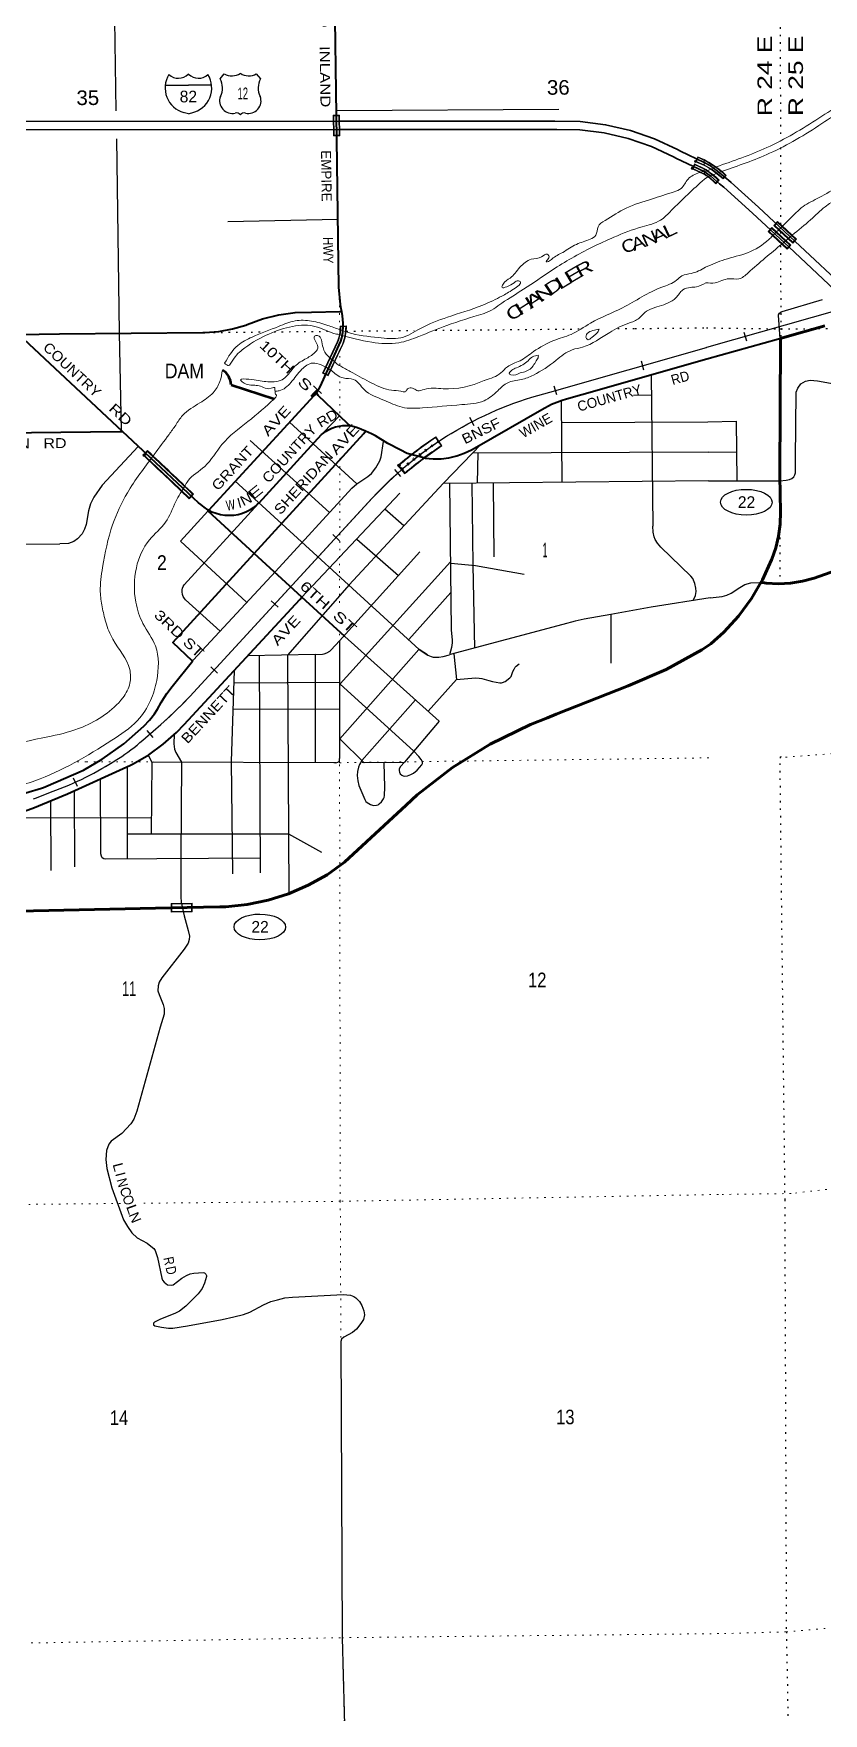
# Model space of a CAD drawing. Header units: feet. Extents: x 245918 to 509309, y -547785 to -360805.
# Drawn here: x 309184 to 318658, y -485212 to -465061 of the extents above; entities that cross this region are included whole.
import ezdxf
from ezdxf.enums import TextEntityAlignment as Align

# ---------------------------------------------------------------- set-up
doc = ezdxf.new("R2010")
doc.units = ezdxf.units.FT
doc.header["$LTSCALE"] = 60
doc.header["$PDMODE"] = 32
doc.header["$PDSIZE"] = 30
doc.linetypes.add('DOTTED', pattern=[1.5, 0.3, -1.2])
for name, color, linetype, lineweight in [('15', 7, 'Continuous', 25), ('16', 7, 'Continuous', 25), ('17', 7, 'Continuous', 25), ('18', 7, 'Continuous', 35), ('23', 7, 'Continuous', 70), ('26', 7, 'Continuous', 40), ('27', 7, 'Continuous', 13), ('29', 7, 'Continuous', 25), ('34', 7, 'Continuous', 25), ('39', 7, 'Continuous', 13), ('42', 7, 'Continuous', 53), ('55', 7, 'Continuous', 13), ('59', 7, 'Continuous', 13), ('6', 7, 'DOTTED', 25), ('61', 7, 'Continuous', 13), ('7', 7, 'DOTTED', 13)]:
    doc.layers.add(name, color=color, linetype=linetype, lineweight=lineweight)
doc.layers.add('30', color=7, linetype='Continuous')
doc.layers.add('41', color=7, linetype='Continuous')

msp = doc.modelspace()

# ---------------------------------------------------------------- linework, layer by layer
at = {"layer": '15'}
for p, q in [((310764.97, -465677.9), (311041.38, -465677.9)), ((311037.68, -465546.43), (311040.58, -465543.52)), ((311043.75, -465545.9), (311040.32, -465543.52)), ((311041.38, -466023.48), (310977.49, -466005.52)), ((311040.85, -466023.74), (311104.48, -466005))]:
    msp.add_line(p, q, dxfattribs=at)
msp.add_lwpolyline([(311316.74, -465677.9), (311040.85, -465677.9), (311041.38, -465677.9)], dxfattribs=at)
for centre, radius, start, end in [((311067.6, -465713), 306.13, 148.44436, 254.43377), ((310919, -465430.4), 165.66, 227.34269, 315.81165), ((311162.69, -465430.4), 165.66, 224.18855, 312.69399), ((311014.09, -465713), 306.13, 283.08086, 31.62486)]:
    msp.add_arc(centre, radius, start, end, dxfattribs=at)
at = {"layer": '16'}
for p, q in [((311420.53, -465602.1), (311471.84, -465543.34)), ((311663.6, -465537.37), (311663.32, -465537.57)), ((311855.69, -465543.25), (311907.08, -465602.1))]:
    msp.add_line(p, q, dxfattribs=at)
for centre, radius, start, end in [((311227.55, -465712.73), 222.05, 332.97043, 29.75871), ((311562.92, -465385.68), 182.07, 239.97227, 303.45418), ((311764.7, -465386.18), 181.52, 236.33975, 300.08743), ((311764.69, -465385.68), 182.07, 236.54582, 236.59441), ((312100.05, -465712.73), 222.05, 150.24129, 207.02957), ((311566.74, -465867.63), 151.42, 159.09177, 283.81923), ((311760.86, -465867.63), 151.42, 256.18077, 20.90823)]:
    msp.add_arc(centre, radius, start, end, dxfattribs=at)
for centre, major_axis, start_param, end_param in [((311622.08, -466066.45), (-19.56, 51.67), 4.95877769, 6.28318531), ((311705.53, -466066.45), (19.56, 51.67), 0, 1.32637542)]:
    msp.add_ellipse(centre, major_axis=major_axis, ratio=0.929097, start_param=start_param, end_param=end_param, dxfattribs=at)
at = {"layer": '17'}
for centre in [(317733.07, -470682.94), (311897.77, -475778.09)]:
    msp.add_ellipse(centre, major_axis=(-309.24, 1), ratio=0.500121, dxfattribs=at)
at = {"layer": '18'}
for points in [[(317227.6, -466608.32), (316943.92, -466471.27), (316908.93, -466452.29), (316632.06, -466322.68), (316343.16, -466222.72), (316045.39, -466153.5), (315742.02, -466115.79), (315436.37, -466110), (312854.89, -466112.82), (309029.07, -466117.01), (308845.73, -466118.95), (308375.27, -466090.9)], [(317228.16, -466713.65), (316895.64, -466558.84), (316861.85, -466540.51), (316594.46, -466415.34), (316315.45, -466318.8), (316027.88, -466251.95), (315734.9, -466215.54), (315461.48, -466210.35), (315442.51, -466209.99), (315411.48, -466210.03), (314162.44, -466211.39), (314112.44, -466211.45), (312855.61, -466212.82), (309054.18, -466216.98), (309026.46, -466217.01), (309004.18, -466217.19), (308815.94, -466218.66), (308688.84, -466210.38)], [(318983.11, -468176.69), (318314.16, -467550.98), (317879.59, -467144.5), (317549.84, -466848.89), (317517.93, -466820.28), (317499.84, -466804.31), (317498.71, -466803.31), (317366.35, -466693.36), (317302.3, -466647.31), (317227.6, -466608.32)], [(318854.43, -468193.26), (318246.36, -467624.46), (317809.36, -467215.69), (317461.72, -466904.05), (317413.54, -466861.81), (317309.42, -466771.65), (317228.87, -466713.93)]]:
    msp.add_lwpolyline(points, dxfattribs=at)
at = {"layer": '23'}
for points in [[(317909.1, -471644.19), (317927.69, -471612.56), (318036.14, -471374.04), (318038.85, -471367.52), (318087.14, -471230.48), (318120.85, -471089.15), (318139.6, -470945.06), (318143.19, -470799.81), (318134.62, -470367.01), (318142.83, -468741.98), (318138.51, -468718.09)], [(318138.51, -468718.09), (318167.96, -468709.85), (318674.15, -468568.25)], [(322806.88, -470611.56), (322711.35, -470633.54), (322680.52, -470642.93), (322174.35, -470769.39), (321786.41, -470841.9), (320450.95, -470985.97), (320397.92, -470993.74), (320368.71, -470997.21), (320160.84, -471034.58), (319958.01, -471093.48), (318547.54, -471592.63), (318406.91, -471630.14), (318263.13, -471652.75), (318117.77, -471660.2), (317972.43, -471652.42), (317932.51, -471647.23), (317909.1, -471644.19)], [(317307.36, -472382.74), (317462.39, -472242.54), (317639.24, -472049.2), (317794.91, -471838.44), (317909.1, -471644.19)], [(309000.26, -475588.05), (310831.41, -475549.41), (311416.34, -475537.07), (311488.97, -475534.91), (311745.36, -475510), (311997.74, -475458.43), (312243.35, -475380.76), (312479.5, -475277.84), (312703.59, -475150.8), (312913.18, -475001.04), (313651.33, -474318.22), (313786.5, -474194.76), (314208.44, -473866.19), (314662.42, -473583.53), (315143.46, -473349.87), (315347.02, -473268.95), (315453.62, -473224.85), (316317.53, -472883.54), (316770.17, -472691.08), (317200.22, -472452.36), (317307.36, -472382.74)]]:
    msp.add_lwpolyline(points, dxfattribs=at)
at = {"layer": '26'}
for p, q in [((312817.8, -466037.17), (312781.68, -463625.67)), ((311275.05, -470788.87), (311285.57, -470777.42))]:
    msp.add_line(p, q, dxfattribs=at)
for points in [[(312880.98, -468395.29), (312874.87, -468361.02), (312866.61, -468310.94), (312846.06, -468102.82), (312817.8, -466037.17)], [(309005.3, -468669.51), (309494.92, -468664.52), (311213.5, -468647), (311239.78, -468646.6), (311405.8, -468634), (311569.58, -468604.12), (311729.35, -468557.28), (311743.94, -468551.04), (311930.87, -468483.29), (312123.86, -468435.46), (312320.79, -468408.07), (312519.51, -468401.41), (312857.56, -468395.68), (312880.98, -468395.29)], [(312895.41, -468568.93), (312896.28, -468543.93), (312896.29, -468532.78), (312890.08, -468446.34), (312880.98, -468395.29)], [(310521.42, -470090.39), (310496.42, -470066.96), (310249.71, -469835.75), (309005.3, -468669.51)], [(312578.28, -469370.33), (312587.91, -469353.67), (312620.15, -469297.9), (312870.06, -468751.42), (312882.1, -468710.4), (312893.69, -468647.95), (312895.41, -468568.93)], [(317259.93, -468963.85), (318117.96, -468723.84), (318138.51, -468718.09)], [(313881.87, -470153.98), (313976.81, -470162.1), (314072.09, -470160.24), (314166.64, -470148.44), (314259.45, -470126.81), (314349.49, -470095.6), (314435.77, -470055.16), (314500.53, -470017.04), (315279.9, -469569.24), (315398.35, -469507.58), (315522.59, -469458.64), (315577.17, -469441.73), (315761.89, -469389.44), (317259.93, -468963.85)], [(311285.57, -470777.42), (312547.65, -469403.67), (312578.28, -469370.33)], [(312980.7, -469767.42), (312950.48, -469738.64), (312597.53, -469402.48), (312578.28, -469370.33)], [(307744.03, -469861.78), (310219.73, -469836.06), (310249.71, -469835.75)], [(311285.57, -470777.42), (311323.56, -470796.57), (311373.39, -470815.45), (311424.92, -470829.02), (311477.6, -470837.13), (311530.83, -470839.69), (311584.03, -470836.67), (311636.63, -470828.11), (311688.05, -470814.1), (311737.72, -470794.78), (311785.09, -470770.39), (311829.66, -470741.17), (311870.93, -470707.45), (311888.39, -470690.83), (312637.89, -469870.59), (312647.89, -469862.02), (312683.9, -469835.21), (312722.51, -469812.3), (312763.3, -469793.55), (312805.82, -469779.17), (312849.62, -469769.31), (312894.21, -469764.09), (312939.1, -469763.55), (312980.7, -469767.42)], [(311829.68, -471296.67), (313143.38, -469856.64), (313166.64, -469831.15)], [(313166.64, -469831.15), (313070.68, -469789.89), (313027.82, -469776.52), (312983.8, -469767.71), (312980.7, -469767.42)], [(313881.87, -470153.98), (313665.82, -470096.35), (313579.45, -470056.09), (313433.73, -469977.09), (313284.83, -469885.98), (313236.69, -469861.27), (313166.64, -469831.15)], [(311285.57, -470777.42), (311275.97, -470772.58), (311231.15, -470743.75), (311189.59, -470710.39), (311162.26, -470690.97), (311100.51, -470633.1), (310521.42, -470090.39)], [(312916.82, -472291.73), (312403.26, -471821.67), (311829.68, -471296.67), (311277.06, -470790.87)], [(308902.78, -474226.3), (309279.37, -474112.81), (309304.44, -474105.26), (309329.37, -474094.36), (309781.92, -473896.47), (310004.56, -473765.82), (310005.06, -473765.5), (310265.63, -473581.25), (310505.5, -473370.77), (310573.33, -473298.9), (310633.27, -473220.34), (310668.4, -473164.88), (310714.46, -473084.46), (310724.97, -473064.91), (310780.44, -472975.78), (310844.93, -472892.95), (311091.35, -472588.26), (310855.63, -472364.39), (311829.68, -471296.67)], [(302493.12, -476709.59), (302518.29, -476697.57), (302578.82, -476668.66), (302691.42, -476627.33), (309173.91, -474354.03), (309591.09, -474182.3), (310346.43, -473835.11), (310377.53, -473819.72), (310564.27, -473712.73), (310738.8, -473586.8), (310899.22, -473443.32), (310989.93, -473347.47), (312375.98, -471851.12), (312403.26, -471821.67)]]:
    msp.add_lwpolyline(points, dxfattribs=at)
at = {"layer": '29'}
for p, q in [((310132.43, -463365.31), (310171.44, -465987.92)), ((312816.54, -465982.23), (315486.16, -465968.42)), ((311512.94, -467314.29), (312831.9, -467286.95)), ((316591.35, -469154.55), (316612.32, -470969.35)), ((318587.82, -469227.87), (320189.62, -469517.88)), ((315512.45, -469461.61), (315520.35, -470435.8)), ((316592.48, -469399.73), (316378.18, -469402.11)), ((312255.06, -469724.17), (313059.9, -470461.08)), ((312662.18, -469847.89), (312852.13, -469644.39)), ((315521.62, -469725.19), (317270.22, -469718.13)), ((317270.22, -469718.13), (317612.84, -469710.28)), ((317612.84, -469710.28), (317619.12, -470424.53)), ((311780.07, -469940.86), (312734.92, -470804.62)), ((317275.59, -470083.56), (314448.06, -470092.64)), ((314509.39, -470453.76), (314516.26, -470091.72)), ((317275.59, -470083.56), (317615.9, -470077.9)), ((313808.08, -472449.13), (311597.24, -470427.37)), ((312969.3, -471672.48), (314096.58, -470457.44)), ((313002.93, -470514.59), (313059.9, -470461.08)), ((317280.29, -470424.75), (314096.58, -470457.44)), ((314174.86, -470457.19), (314194.14, -472212.48)), ((314440.45, -470453.76), (314453.51, -471438.49)), ((314695.3, -470456.01), (314703.01, -471337.08)), ((317280.29, -470424.75), (318135.8, -470426.41)), ((311883.49, -470697.8), (310991.32, -471675.46)), ((312399.14, -471826.12), (313575.41, -470574.04)), ((313396.29, -470763.73), (313624.94, -470963.6)), ((313063.11, -471124.2), (313559.15, -471563.73)), ((313817.05, -471279.66), (312854.46, -472345.44)), ((314184.25, -471398.07), (312860.47, -472861.73)), ((314453.51, -471438.49), (314474.37, -472432.37)), ((312969.3, -471672.48), (312228.48, -472516.85)), ((311007.08, -471854.96), (311421.5, -472228.67)), ((314188.46, -471765.37), (313683.84, -472331.33)), ((316106.74, -472030.31), (316108.98, -472611.43)), ((312854.46, -472345.44), (312854.32, -473756.56)), ((314047.94, -473309.29), (312916.82, -472291.73)), ((315530.87, -472150.99), (314182.84, -472510.45)), ((312561.01, -472510.23), (311754.8, -472523.58)), ((311888.41, -472520.78), (311900.49, -475127.39)), ((312229.74, -472513.75), (312244.71, -475379.8)), ((312561.01, -472510.23), (312562.76, -473807.62)), ((313804.33, -472448.12), (312858.45, -473520.42)), ((313907.79, -472513.81), (313808.08, -472449.13)), ((311584.51, -472848.29), (312856.43, -472839.74)), ((313766.43, -473052.76), (313122.27, -473780.16)), ((311573.54, -473163.51), (312855.02, -473160.11)), ((314047.94, -473309.29), (313632.03, -473799.2)), ((312858.77, -473521.89), (313150.81, -473808.14)), ((310307.15, -473855.29), (310307.77, -474964.34)), ((310957.46, -473802.54), (310948.36, -474959.89)), ((313150.04, -473806.62), (313632.03, -473799.2)), ((309672.14, -474144.87), (309675.67, -475055.98)), ((309992.29, -474900.49), (309988.01, -474005.04)), ((309385.53, -474272.1), (309388.74, -475102.34)), ((309061.8, -474468.24), (310593.76, -474466.2)), ((311899.14, -474953.29), (310047.53, -474966.15)), ((312869.75, -480751.29), (312885.23, -484304.17)), ((312885.23, -484304.17), (313024.72, -489721.59))]:
    msp.add_line(p, q, dxfattribs=at)
for points in [[(310176.43, -466323.04), (310211.08, -468652.38), (310233.69, -469826.59)], [(318138.51, -468718.09), (318117.49, -468443.07), (318119.57, -468432.73), (318131.98, -468413.07), (318149.55, -468399.62), (318162.98, -468393.41), (318646.87, -468252.73)], [(318135.8, -470426.41), (318212.62, -470419.88), (318249.84, -470409.53), (318278.8, -470399.19), (318301.55, -470376.44), (318316.02, -470355.75), (318324.29, -470330.92), (318324.29, -470165.41), (318332.56, -469362.68), (318351.18, -469313.03), (318386.33, -469263.38), (318442.17, -469232.34), (318497.99, -469217.86), (318587.82, -469227.87)], [(310439.19, -470014.62), (310004.72, -470476.78), (309907.03, -470623.38), (309868.37, -470702.77), (309841.91, -470786.26), (309813.42, -470949.14), (309793.06, -471006.16), (309764.57, -471063.16), (309711.65, -471120.19), (309666.88, -471154.79), (309601.76, -471177.2), (309497.05, -471182.34)], [(313059.9, -470461.08), (313193.82, -470374.97), (313236.56, -470338.32), (313289.47, -470271.13), (313336.28, -470187.65), (313354.6, -470136.75), (313383.09, -469953.5)], [(314544.91, -469994.33), (314448.06, -470092.64), (314096.58, -470457.44)], [(311091.35, -472588.26), (311101.59, -472573.21), (312085.3, -471515.42), (313002.93, -470514.59)], [(311275.05, -470788.87), (310946.33, -471151.49), (311738.73, -471883.25)], [(317094.57, -471861.32), (317123.35, -471802.23), (317131.49, -471753.36), (317129.45, -471714.67), (317115.21, -471657.66), (317090.78, -471596.58), (317066.36, -471568.07), (316708.16, -471221.93), (316669.49, -471175.1), (316641, -471130.3), (316628.79, -471097.72), (316616.58, -471040.71), (316612.32, -470969.35)], [(302224.36, -471214.83), (302356.75, -471213), (307644.97, -471185.87), (309497.05, -471182.34)], [(314187.35, -471414.25), (314486.6, -471441.16), (315069.25, -471547.23)], [(311007.08, -471854.96), (310993.28, -471836.84), (310978.02, -471812.4), (310968.86, -471788.99), (310965.81, -471756.41), (310966.82, -471734.01), (310971.91, -471713.65), (310979.03, -471692.27), (310991.32, -471675.46)], [(317299.71, -471828.35), (317443.37, -471812.24), (317499.2, -471797.76), (317550.9, -471772.93), (317654.3, -471706.73), (317716.33, -471671.56), (317786.64, -471650.87), (317909.1, -471644.19)], [(317299.71, -471828.35), (316590.26, -471943.07), (316106.74, -472030.31)], [(316106.74, -472031.31), (315789.27, -472087.29), (315679.37, -472109.68), (315530.87, -472150.99)], [(312561.01, -472510.23), (312648.41, -472505.71), (312670.8, -472500.62), (312702.34, -472489.42), (312735.92, -472471.1), (312755.26, -472453.79), (312854.46, -472345.84)], [(314194.14, -472212.48), (314206.38, -472335.69), (314205.87, -472370.3), (314196.2, -472425.28), (314173.14, -472511.73)], [(313808.08, -472449.13), (313914.83, -472516.91), (313953.5, -472533.19), (313975.89, -472541.34), (314008.45, -472543.38), (314045.09, -472541.34), (314095.97, -472533.19), (314173.14, -472511.73)], [(314224.07, -472499.97), (314256.63, -472809.52), (313916.79, -473190.27)], [(311589.96, -472701.73), (311554.02, -473791.87), (311571.28, -475140.75)], [(314256.63, -472809.52), (314483.68, -472790.76), (314528.96, -472792.8), (314561.02, -472797.89), (314644.97, -472821.31), (314688.22, -472832.5), (314775.22, -472849.81), (314796.08, -472850.83), (314810.33, -472846.76), (314842.38, -472831.49), (314895.3, -472790.77), (314912.09, -472772.44), (314933.97, -472713.39), (314947.71, -472684.88), (314961.95, -472662.49), (314972.64, -472650.27), (315009.27, -472621.77)], [(313632.03, -473799.2), (313586.15, -473854.64), (313570.88, -473881.11), (313567.83, -473899.44), (313572.92, -473922.85), (313583.09, -473940.16), (313599.38, -473956.45), (313618.71, -473966.63), (313637.03, -473969.68), (313669.59, -473965.61), (313709.28, -473950.34), (313740.82, -473932.02), (313783.56, -473895.37), (313841.57, -473834.28), (313849.71, -473819.01), (313848.69, -473797.63), (313834.44, -473768.11), (313806.97, -473734.51), (313743.73, -473667.62), (312859.37, -472860.8)], [(310871.21, -473466.8), (310867.1, -473580.78), (310875.24, -473645.94), (310891.52, -473686.66), (310957.46, -473802.54)], [(310560.01, -473717.82), (310601.74, -473801.29), (310593.8, -474663.59)], [(312808.56, -473808.14), (312832.07, -473801.7), (312848.36, -473793.56), (312851.41, -473782.36), (312854.32, -473756.56)], [(312808.56, -473808.14), (312797.42, -473808.38), (310601.74, -473801.29)], [(313122.27, -473780.16), (313095.15, -473827.15), (313080.4, -473861.77), (313068.7, -473913.69), (313066.15, -473959.5), (313071.75, -474023.64), (313084.47, -474081.67), (313155.7, -474248.63), (313170.46, -474272.05), (313184.7, -474286.3), (313224.9, -474309.72), (313247.8, -474317.86), (313266.11, -474319.9), (313298.16, -474317.86), (313315.97, -474312.77), (313329.2, -474302.59), (313357.18, -474275.1), (313383.14, -474239.47), (313389.24, -474226.24), (313393.82, -474201.8), (313395.85, -474099.99), (313389.75, -473808.83)], [(310304.57, -474662.03), (312240.01, -474662.34), (312636.37, -474879.56)], [(310047.53, -474966.15), (310025.03, -474960.26), (310007.73, -474948.04), (309997.56, -474927.68), (309992.29, -474900.49)], [(310948.36, -474959.89), (310949.02, -475415.34), (310954.11, -475480.5), (310989.73, -475643.39), (311038.57, -475818.5), (311053.08, -475889.62), (311050.79, -475928.45), (311038.83, -475971.06), (310989.73, -476042.47), (310721.08, -476388.62), (310690.81, -476439.39), (310676.31, -476482.28), (310674.53, -476543.23), (310688.52, -476588.16), (310737.36, -476706.26), (310749.83, -476754.99), (310749.57, -476824.35), (310700.73, -476979.1)], [(310700.73, -476979.1), (310424.19, -477986.89), (310387.56, -478082.58), (310350.92, -478141.64), (310241.02, -478255.66), (310114.83, -478349.33), (310086.34, -478383.94), (310057.85, -478459.28), (310049.7, -478567.2), (310061.92, -478675.12), (310122.97, -478907.24), (310263.4, -479292.07), (310310.22, -479371.49), (310364.14, -479446.83), (310428.26, -479505.87)], [(310428.26, -479505.87), (310546.3, -479573.06), (310611.43, -479621.93), (310624.65, -479636.19), (310640.94, -479658.59), (310668.42, -479744.1), (310721.33, -479992.52), (310730.49, -480016.96), (310748.8, -480039.36), (310790.53, -480069.89), (310834.29, -480076.01), (310859.73, -480069.89), (310961.49, -479992.52), (311017.46, -479957.91), (311062.23, -479939.58), (311108.03, -479931.43), (311217.93, -479923.29), (311232.17, -479927.37), (311251.51, -479941.62), (311258.63, -479957.91), (311258.64, -479972.15), (311234.21, -480049.53), (311207.75, -480116.74), (311156.87, -480179.85), (311010.34, -480326.45), (310935.03, -480385.51), (310884.15, -480411.97), (310696.91, -480485.27), (310635.85, -480517.85), (310623.63, -480532.12), (310623.64, -480550.43), (310637.88, -480562.66), (310717.26, -480578.94), (310800.7, -480591.17), (310855.66, -480591.15), (311030.69, -480562.65), (311445.88, -480485.27), (311584.27, -480456.78), (311702.31, -480426.24), (311779.66, -480399.75), (311942.48, -480310.16), (312029.99, -480271.49), (312109.37, -480249.08), (312196.88, -480228.73), (312288.47, -480220.57), (312899.05, -480187.99), (312983.51, -480196.14), (313025.23, -480212.44), (313049.66, -480228.71), (313094.43, -480271.49), (313122.92, -480318.31), (313145.31, -480381.44), (313151.42, -480432.33), (313141.24, -480485.28), (313110.71, -480534.14), (313057.79, -480603.38), (313008.95, -480644.09), (312907.19, -480697.04), (312878.69, -480721.48), (312869.75, -480751.29)]]:
    msp.add_lwpolyline(points, dxfattribs=at)
at = {"layer": '34', "lineweight": 13}
for p, q in [((317248.67, -468826.19), (322352.33, -467377.22)), ((315377.32, -469363.27), (317241.08, -468829.36)), ((314006.83, -469908.23), (314071.38, -470003.13)), ((314082.39, -470005.09), (314008.98, -469897.16)), ((313639.01, -470340.39), (313555.01, -470240.48)), ((313640.07, -470329.22), (313566.15, -470241.3)), ((311057.53, -473014.07), (313249.04, -470631.51))]:
    msp.add_line(p, q, dxfattribs=at)
at = {"layer": '34'}
for p, q in [((317704.64, -468641.12), (317734.85, -468747.53)), ((316505.27, -469098.51), (316474.81, -468992.18)), ((315460.75, -469395.02), (315430.29, -469288.69)), ((314467.23, -469764.61), (314415.61, -469666.78)), ((313589.11, -470374.02), (313515.85, -470291.15)), ((312852.87, -471145.1), (312771.46, -471070.22)), ((312115.89, -471942.47), (312034.48, -471867.59)), ((311391.94, -472733.39), (311310.53, -472658.51)), ((310618.52, -473503.44), (310546.61, -473419.4)), ((309709.59, -474093.12), (309664.2, -473992.26))]:
    msp.add_line(p, q, dxfattribs=at)
for points in [[(322352.63, -467378.28), (317257.58, -468824.81)], [(315158.74, -469423.63), (315231.01, -469401.79), (315303.61, -469381.21), (315377.03, -469362.21), (317253.96, -468826.42)], [(313596.88, -470292.02), (313642.11, -470253.05), (313700.54, -470204.76), (313759.62, -470157.2), (313819.52, -470111.21), (313880.07, -470065.96), (313941.36, -470021.86), (314003.8, -469978.8), (314066.56, -469937.01), (314130.38, -469895.85), (314194.62, -469856.37), (314259.91, -469817.51), (314325.63, -469780.34), (314391.98, -469743.91), (314458.65, -469708.73), (314526.48, -469674.6), (314594.74, -469642.15), (314663.2, -469610.54), (314732.82, -469579.98), (314802.35, -469550.8), (314872.61, -469522.76), (314943.72, -469496.29), (315014.61, -469470.78), (315086.25, -469446.42), (315158.74, -469423.63)], [(313241.82, -470637.7), (313441.73, -470437.15), (313597.51, -470292.46)], [(309183.6, -474239.16), (309206.67, -474231.07), (309277.65, -474205.17), (309348.4, -474177.71), (309418.29, -474149.29), (309450.89, -474135.59), (309503.35, -474116.55), (309555.04, -474096.42), (309606.42, -474075.4), (309657.88, -474053.66), (309708.6, -474030.84), (309758.72, -474007.21), (309808.91, -473982.88), (309858.38, -473957.46), (309907.23, -473931.25), (309956.05, -473904.03), (310003.96, -473876.12), (310018.82, -473867.37), (310045.27, -473853.02), (310085.13, -473830.32), (310124.46, -473806.98), (310163.73, -473782.82), (310202.23, -473758.12), (310240.51, -473732.94), (310278.4, -473706.79), (310315.52, -473680.1), (310352.33, -473652.67), (310388.71, -473624.86), (310424.69, -473596.07), (310459.98, -473567), (310493.1, -473538.53), (310528.13, -473508.94), (310619.58, -473430.67), (310710.02, -473350.47), (310798.93, -473267.84), (310886.37, -473184.76), (310972.31, -473100.25), (311056.73, -473013.32), (313241.33, -470638.27)]]:
    msp.add_lwpolyline(points, dxfattribs=at)
at = {"layer": '34', "lineweight": 13}
for centre, radius, start, end in [((316438.98, -473564.77), 4333.56, 104.18099, 137.40036), ((316757.3, -474005.33), 4942.7, 123.78434, 130.38344), ((316757.3, -474005.33), 4934.7, 123.87424, 130.29133), ((316758.42, -474005.51), 4820.7, 123.87582, 130.30571), ((316758.42, -474005.51), 4812.7, 123.78434, 130.38344), ((306061.58, -468217.85), 6925.55, 309.7906, 316.16849), ((308767.24, -471555.75), 2629.78, 298.43329, 311.03722), ((308380.54, -471133.85), 3187.96, 289.62589, 300.93528), ((307751.09, -470145.24), 4338.4, 289.2857, 293.07262)]:
    msp.add_arc(centre, radius, start, end, dxfattribs=at)
at = {"layer": '34', "linetype": 'DOTTED', "lineweight": 100}
msp.add_arc((316758.61, -474007.2), 4879.93, 123.78434, 130.38344, dxfattribs=at)
at = {"layer": '34'}
msp.add_point((313566.15, -470241.3), dxfattribs=at)
at = {"layer": '39'}
for p, q in [((317234.37, -466720.58), (317371.82, -466659.29)), ((317230.54, -466806.62), (317269.99, -466779.55)), ((317269.99, -466779.55), (317446.66, -466712.18)), ((318048.91, -467486.1), (318169.09, -467369.08)), ((318285.23, -467479.61), (318157.45, -467588.34))]:
    msp.add_line(p, q, dxfattribs=at)
for points in [[(318169.09, -467369.08), (318253.25, -467287.13), (318413.4, -467136.35), (318608.23, -467027.21), (319089.24, -466751.44), (319226.16, -466657.17), (319288.68, -466545.91), (319444.3, -466497.53), (319519.92, -466460.33), (319641.85, -466438.52), (319775.08, -466366.38), (320001.39, -466216.66), (320254.84, -466142.8), (320346.46, -466103.36), (320439.56, -466027.78), (320492.99, -465980.86), (320498.19, -465924.6), (320623.58, -465864.62), (320884.79, -465772.59), (320991.74, -465684.77), (321040.53, -465593.77), (321191.83, -465523.38), (321347.91, -465507.1), (321470.98, -465425.07), (321692.43, -465355.69), (322119.73, -465247.23), (322241.2, -465193.32), (322288.71, -465152.51), (322323.65, -465073.75), (322460.77, -464993.53), (322813.74, -464872.09), (323146, -464843.25), (323346.92, -464878.5), (323464.96, -464864.77), (323608.93, -464842.64), (323777.99, -464892.4), (323874.34, -464903.06), (324042.88, -464916.7), (324480.4, -464960.6), (324671.73, -465026.08), (324774.15, -465040.67), (324968.33, -465025.85), (325176.39, -465000.8), (325536.99, -464991.62), (325864.4, -464904.66), (326087.88, -464837.25), (326331.72, -464791.62), (326563.59, -464888.63), (326739.64, -465006.51), (326885.18, -465092.72), (327136.52, -465289.78), (327307.79, -465353.54), (327524.04, -465340.42), (328286.34, -465114.79), (328680.57, -464936.58), (329013.73, -464831.48), (329897.84, -464714.48), (330673.2, -464699.36), (331404.45, -464682.87), (331890.99, -464651.83), (332306.73, -464575.64), (332506.63, -464540.67), (332524.78, -464548.44), (332513.72, -464614.82), (332567.14, -464706.36), (332649.99, -464753.33), (332762.25, -464755.74), (332869.23, -464669.93), (333109.68, -464528.03), (334117.85, -464120.3), (334442.36, -463971.17), (334655.16, -463857.76), (334895.23, -463689.78), (335130.03, -463295.13), (335528, -462264.05), (335606.66, -462299.04), (335710.97, -462305.58), (335777.76, -462212.32), (335863.63, -462052.56), (336021.24, -461863.69), (336145.7, -461739.51), (336284.34, -461625.15), (336407.29, -461535.1), (336549.53, -461392.6), (336640.39, -461301), (336873.66, -461217.4), (337118.66, -461113.56), (337394.8, -460945.06), (338008.86, -460585.11), (338122.49, -460543.35), (338243.07, -460427.25), (338456.14, -460054.98), (338522.11, -459626.63), (338541.81, -459463.81)], [(317371.82, -466659.29), (317980.33, -466428.2), (318604.5, -466074.12), (318896.81, -465915.43), (319028.68, -465887.45), (319382.77, -465844.26), (319568.25, -465781.4), (319789.09, -465669.88), (319975.29, -465518.73), (320530.55, -465249.92), (320866.74, -465076.55), (321217.18, -464919.03), (321440.34, -464829.55), (321684.56, -464810), (322831.09, -464685.23), (322995.04, -464658.8), (323189.16, -464639.97), (323696.35, -464650.76), (324031.97, -464716.19), (324491.79, -464777.83), (324846, -464742.66), (325321.71, -464655.59), (325691.43, -464584.07), (325974.01, -464584.04), (326478.09, -464518.63), (327968.26, -464320.71), (328196.01, -464271.3), (328770.9, -464112.57), (329002.54, -464055.08), (329336.63, -464014.18), (330428.82, -464012.58), (330856.03, -464036.57), (332366, -463960.77), (333168.17, -463858.99), (333369.49, -463783.87), (333400.25, -463693.13), (333405.27, -463279.08)], [(317445.79, -466712.46), (318012.39, -466496.24), (318640.9, -466139.7), (318923.03, -465986.54), (319041.03, -465961.5), (319399.52, -465917.77), (319597.33, -465850.73), (319830.1, -465733.19), (320015.8, -465582.44), (320564.08, -465317.01), (320899.33, -465144.13), (321246.52, -464988.07), (321457.68, -464903.4), (321691.61, -464884.68), (322841.12, -464759.58), (323004.64, -464733.22), (323191.99, -464715.05), (323688.32, -464725.61), (324019.8, -464790.23), (324490.5, -464853.33), (324856.47, -464816.99), (325335.58, -464729.3), (325698.62, -464659.07), (325978.86, -464659.04), (326487.85, -464592.99), (327981.17, -464394.65), (328213.96, -464344.15), (328789.92, -464185.13), (329016.18, -464128.97), (329341.26, -464089.17), (330426.77, -464087.58), (330855.81, -464111.68), (332372.61, -464035.53), (333186.24, -463932.3), (333429.08, -463841.68), (333475.1, -463705.94), (333480.23, -463282.64)], [(323378.74, -465124.75), (323195.64, -465089.36), (323053.76, -465117.47), (322804.78, -465223.38), (322603.48, -465300.5), (322449.61, -465330.8), (322332.92, -465438.82), (322023.25, -465505.46), (321926.12, -465579.09), (321815.88, -465717.12), (321547.33, -465855.4), (320635.03, -466241.7), (320468.15, -466342.41), (320171.77, -466497.15), (319493.86, -466737.62), (319137.37, -466893.22), (318679.98, -467138.55), (318503.85, -467293.58), (318285.23, -467479.61)], [(315530.84, -467687.15), (315694.67, -467589.08), (315861.03, -467526.17), (315927.09, -467479.73), (315954.8, -467379.24), (316038.81, -467302.62), (316293.16, -467155.04), (316597.84, -467045.39), (316866.47, -466957.98), (316952.63, -466917.48), (317034.49, -466806.74), (317170.14, -466728.69), (317227.03, -466709.09)], [(317230.54, -466806.62), (316833.22, -467182.94), (316705.2, -467297.89), (316482.71, -467379.09), (316145.97, -467502.92), (315883.49, -467624.44), (315404.81, -467897.39), (315062.46, -468127.64), (314802.16, -468293.31), (314597.89, -468414.59), (314575.94, -468421.72)], [(317244.9, -467863.41), (317474.65, -467771.84), (317748.02, -467689.67), (318002.26, -467531.52), (318048.91, -467486.1)], [(312859.7, -468613.54), (312956.85, -468648.13), (313320.4, -468706.87), (313589.38, -468709.78), (313823.8, -468598.42), (314148.45, -468462.59), (314571.42, -468318.34), (314799.84, -468211.01), (314942.02, -468126.12), (315019.95, -468035.47), (314999.84, -468025.51), (314947.75, -468049.82), (314859.62, -468098.35), (314803.44, -468106.61), (314815.33, -468066.42), (314899.36, -467993.81), (315017.28, -467864.85), (315153.4, -467767.94), (315277.73, -467737.32), (315345.86, -467706.93), (315366, -467724.92), (315356.12, -467763.1), (315332.17, -467799.33), (315360.26, -467795.2), (315404.29, -467762.9), (315530.84, -467687.15)], [(318157.46, -467588.33), (317755.5, -467930.36), (317642.33, -468004.22), (317524.06, -468001.9), (317360.42, -468050.39), (317247.79, -468049.19)], [(317244.9, -467863.41), (317071.01, -467938.76), (316960.72, -467967.32), (316896.69, -468019.77), (316720.37, -468102.8), (316247.62, -468349.63), (315864.95, -468533.87), (315630.62, -468669.32), (315424.16, -468742.43), (315181.79, -468875.91), (315019.63, -468984.97), (314933.46, -469021.46), (314867.36, -469057.86), (314787.36, -469132.46), (314599.11, -469218.11)], [(312751.55, -469097.75), (312896.74, -469192.38), (313023.27, -469209.93), (313148.19, -469331.87), (313385.54, -469457.37), (313604.66, -469542.79), (313847.58, -469551.84), (314321.14, -469511.76), (314587.92, -469464.5), (314752.06, -469345.39), (314872.12, -469248.55), (315032.55, -469211.76), (315178.88, -469158.97), (315451.17, -468979.2), (315645.39, -468853.94), (315769.71, -468821.32), (316094.21, -468645.35), (316322.6, -468534.01), (316444.83, -468477.3), (316494.81, -468424.9), (316687.14, -468331.77), (316887.48, -468230.59), (316973.42, -468135.89), (317061.62, -468105.42), (317133.86, -468099.1), (317247.79, -468049.19)], [(311474.91, -469015.52), (311632.65, -468802.09), (311806.89, -468701.01), (312123.54, -468573.25), (312320, -468508.21), (312518.73, -468509.4), (312711.62, -468560.81), (312859.7, -468613.54)], [(314575.94, -468421.72), (314140.81, -468563), (313804.1, -468694.85), (313563.52, -468770.11), (313240.33, -468763.4), (312848.98, -468671.57)], [(312848.98, -468671.57), (312786.27, -468656.86), (312543.05, -468569.52), (312252.04, -468580.75), (311973.41, -468680.25), (311687.05, -468854.06), (311559.15, -469001.12), (311523.19, -469043.42), (311474.91, -469015.52)], [(312797.81, -468999.87), (312656.46, -468828.02), (312589.66, -468683.76), (312553.56, -468691.93), (312563.83, -468752.11), (312594.27, -468836.3), (312570.33, -468874.54), (312456.24, -468957.31), (312318.1, -469052.22), (312230.2, -469158.97), (312164.17, -469213.44), (311971.56, -469236.31), (311766.7, -469207.04), (311666.37, -469215.48), (311732.81, -469265.39), (311871.38, -469282.89), (311941.72, -469304.68), (312034.1, -469316.35), (312078.22, -469308.14), (312082.4, -469350.28), (312083.01, -469350.47)], [(315967.6, -468605.72), (315891.39, -468624.09), (315825.28, -468658.49), (315815.48, -468718.75), (315837.62, -468732.71), (315869.66, -468714.52), (315903.68, -468686.27), (315937.69, -468658.03), (315967.6, -468605.72)], [(315238.16, -468917.84), (315169.99, -468938.19), (315115.98, -468984.58), (315051.93, -469033.02), (314975.8, -469069.46), (314919.71, -469099.8), (314891.79, -469146.09), (314909.89, -469156.05), (315022.21, -469131.5), (315094.39, -469111.13), (315176.44, -469046.56), (315214.34, -468986.19), (315238.24, -468937.91), (315238.16, -468917.84)], [(310888.67, -469758.42), (310971.51, -469641.88), (311179.68, -469490.47), (311337.78, -469369.38), (311417.55, -469234.56), (311449.12, -469095.92)], [(312082.4, -469350.28), (312128.55, -469346.08), (312270.68, -469245.13), (312402.55, -469088.01), (312530.72, -469013.21), (312635.18, -469034.87), (312751.55, -469097.75)], [(312893.71, -469064.61), (312799.65, -469002.08), (312797.55, -468999.53)], [(314599.11, -469218.11), (314586.99, -469223.62), (314097.59, -469321.97), (313868.79, -469328.93), (313792.58, -469345.3), (313744.31, -469321.41), (313684.17, -469315.02), (313660.83, -469334.47), (313659.66, -469338.36), (313656.16, -469341.86), (313652.66, -469346.92), (313640.94, -469356.63), (313589.25, -469351.98), (313475.4, -469338.56), (313240.22, -469253.21), (313012.93, -469131.68), (312893.71, -469064.61)], [(310998.79, -470489.21), (311034.78, -470428.52), (311236.84, -470253.05), (311442.57, -469991.25), (311754.63, -469714.96), (312074.73, -469440.64)], [(312082.4, -469350.28), (312082.51, -469378.38), (312098.68, -469406.42), (312087.71, -469421.03), (312074.73, -469440.64)], [(310619.55, -470126.27), (310630.71, -470110.34), (310809.8, -469869.38), (310888.67, -469758.42)], [(286553.34, -474368.25), (286796.94, -474552.42), (287840.16, -475441.45), (288112.06, -475675.2), (288434.03, -475884.67), (288790.08, -476079.94), (289168.07, -476240.99), (290108.86, -476596.47), (290462.66, -476731.53), (290924.8, -476850.09), (291870.78, -476994.77), (292280.44, -477039.26), (292515.4, -477066.41), (292933.29, -477163.06), (293178.23, -477178.12), (293302.66, -477171.59), (293380.94, -477171.27), (293535.59, -477194.73), (293782.67, -477241.89), (294037.61, -477246.88), (294755.88, -477159.63), (294900.26, -477124.91), (295419.23, -476889.93), (295553.53, -476841.21), (295808.19, -476773.92), (296068.74, -476670.48), (296373.33, -476538.75), (296627.99, -476469.46), (296778.25, -476398.59), (297028.82, -476311.25), (297411.88, -476225.37), (297640.45, -476158.19), (297867.1, -476115.11), (298773.34, -475844.42), (299180.39, -475734.36), (299641.52, -475595.97), (300042.62, -475504), (300395.66, -475442.33), (300812.85, -475360.33), (301234.22, -475320.47), (302249.33, -475171.79), (302467.99, -475138.78), (302592.42, -475134.25), (302889.39, -475106.94), (303702.05, -475033.36), (303924.78, -475012.38), (304183.49, -474955.11), (304478.31, -474889.67), (304861.24, -474771.68), (305202.13, -474683.97), (305466.64, -474566.46), (305737.29, -474481.04), (305975.78, -474385.72), (306430.78, -474217.24), (307068.37, -474031.96), (307517.6, -473929.76), (307888.71, -473870.03), (308486.38, -473741.12), (308791.1, -473641.51), (309071.79, -473558.06), (309394.69, -473488.49), (309769.63, -473380.56), (310034.03, -473234.95), (310254.03, -473029.29), (310339.65, -472852.29), (310337.01, -472689.7), (310134.88, -472327.19), (310049.77, -472120.77), (310006.91, -471938.28), (309984.12, -471755.7), (310011.09, -471464.51), (310131.54, -470952.13), (310308.7, -470570), (310619.55, -470126.27)], [(285595.06, -473976.34), (285767.34, -474068.82), (285974.79, -474248.64), (286168.3, -474458.63), (286347.39, -474572.32), (286486.35, -474690.19), (287518.02, -475705.73), (287804.06, -475965.53), (288087.96, -476189.2), (288349.45, -476330.65), (288675.18, -476471.85), (289101.26, -476610.63), (289495.42, -476799.72), (289827.26, -476962.97), (290074.68, -477098.46), (290495.04, -477315.55), (290895.08, -477466.48), (291288.83, -477551.19), (291519.62, -477540.21), (291662.12, -477533.6), (291897.09, -477566.77), (292417.13, -477604.79), (292617.98, -477638.1), (292845, -477689.36), (293031.71, -477696.63), (293372.85, -477671.15), (293878.48, -477620.9), (294267.72, -477577.16), (294965.81, -477463.9), (295294.37, -477362.44), (295490.87, -477258.05), (295731.23, -477113.49), (296035.78, -476969.72), (296416.79, -476875.82), (296785.9, -476816.1), (297523.99, -476666.54), (298091.51, -476525.71), (298466.42, -476411.76), (298706.92, -476314.43), (299015.6, -476202.76), (299360.4, -476086.93), (299707.28, -475989.15), (300224.74, -475882.65), (300736.14, -475766.14), (301147.43, -475712.27), (301582.71, -475636.21), (302048.03, -475541.97), (302511.44, -475471.83), (302914.81, -475448.1), (303421.3, -475434.21), (303793.91, -475426.44), (304148.97, -475376.21), (305082.29, -475075.65), (305935.09, -474761.27), (306334.09, -474647.22), (306649.01, -474589.73), (307475.28, -474401.67), (307837.42, -474334.8), (308623.09, -474176.61), (309200.06, -474023.25), (310120.62, -473538.58), (310429.72, -473301.58), (310587.36, -473062.06), (310660.69, -472820.87), (310645.04, -472407.41), (310495.45, -472137.02), (310410.15, -471882.43), (310416.57, -471468.88), (310573.85, -471135), (310767.73, -470921.43), (310889.21, -470674.02), (311003.01, -470481.66)]]:
    msp.add_spline(points, degree=3, dxfattribs=at)
at = {"layer": '42'}
msp.add_line((311553.31, -469275.03), (312069.51, -469444.01), dxfattribs=at)
msp.add_arc((311330.81, -469285.78), 222.93, 2.46895, 57.49, dxfattribs=at)
at = {"layer": '55'}
for p, q in [((312852.88, -466037.48), (312856.71, -466287.45)), ((312856.71, -466287.45), (312781.73, -466288.6)), ((317229.46, -466750.92), (317083.84, -466682.42)), ((317124.01, -466597.29), (317151.5, -466538.39)), ((317228.16, -466644.19), (317124.01, -466597.29)), ((317151.5, -466538.39), (317227.12, -466572.91)), ((317228.37, -466635.19), (317227.59, -466582.3)), ((317408, -466818.86), (317368.05, -466863.43)), ((317493.48, -466762.88), (317453.77, -466804.9))]:
    msp.add_line(p, q, dxfattribs=at)
for points in [[(312781.73, -466288.6), (312777.9, -466038.63), (312852.88, -466037.48)], [(317083.84, -466682.42), (317111.33, -466623.52), (317228.16, -466678.47)], [(317493.48, -466762.88), (317454.99, -466726.89), (317405.92, -466685.23), (317367.76, -466658.11), (317315.98, -466623.05), (317283.27, -466604.53), (317248.51, -466584.03), (317227.13, -466572.81)], [(317227.59, -466582.3), (317244.62, -466591.02), (317279.27, -466611.46), (317311.76, -466629.85), (317363.2, -466664.68), (317401, -466691.55), (317449.67, -466732.86), (317482.14, -466763.22), (317453.14, -466793.9)], [(317453.77, -466804.9), (317420.92, -466777.16), (317368.45, -466733.51), (317323.47, -466699.78), (317279.86, -466672.66), (317236.25, -466648.19), (317228.24, -466644.3)], [(317453.14, -466793.9), (317426.06, -466771.03), (317373.41, -466727.23), (317327.99, -466693.17), (317283.93, -466665.77), (317228.37, -466635.19)], [(317408, -466818.86), (317378.67, -466790.39), (317338.46, -466756.66), (317292.13, -466721.6), (317249.88, -466691.84), (317228.74, -466678.54)], [(317228.77, -466686.65), (317287.41, -466728.06), (317333.47, -466762.92), (317373.31, -466796.33), (317396.91, -466819.24), (317367.51, -466852.04)], [(317367.51, -466852.04), (317344.47, -466830.72), (317307.52, -466798.84), (317278.6, -466774.78), (317255.76, -466758.66), (317229.94, -466741.76), (317228.77, -466686.65)], [(317368.05, -466863.43), (317339.14, -466836.69), (317302.35, -466804.94), (317273.73, -466781.13), (317251.24, -466765.26), (317229.85, -466751.02)]]:
    msp.add_lwpolyline(points, dxfattribs=at)
for points in [[(312845, -466045.59), (312786.01, -466046.5), (312789.6, -466280.48), (312848.59, -466279.57)], [(317094.46, -466678.55), (317115.19, -466634.14), (317228.42, -466686.54), (317229.46, -466741.28)], [(317227.51, -466582.42), (317155.36, -466549.01), (317134.63, -466593.42), (317228.16, -466635.2)], [(318038.68, -467387.45), (318267.84, -467599.07), (318223.74, -467646.82), (317994.58, -467435.2)], [(318223.28, -467635.51), (318256.53, -467599.51), (318039.13, -467398.75), (318005.88, -467434.75)], [(318107.76, -467316.62), (318335.44, -467526.88), (318291.33, -467574.63), (318063.65, -467364.37)], [(318108.2, -467327.91), (318074.95, -467363.92), (318290.88, -467563.33), (318324.13, -467527.32)]]:
    msp.add_lwpolyline(points, close=True, dxfattribs=at)
for p in [(317085.96, -466677.89), (317126.13, -466592.76)]:
    msp.add_point(p, dxfattribs=at)
at = {"layer": '59'}
for points in [[(310834.32, -475495.88), (311084.29, -475491.54), (311086.11, -475596.52), (310836.15, -475600.86)], [(311076.43, -475499.67), (310842.45, -475503.73), (310844, -475592.72), (311077.97, -475588.66)]]:
    msp.add_lwpolyline(points, close=True, dxfattribs=at)
at = {"layer": '6'}
for p, q in [((318142.52, -466429.29), (318144.04, -467348.49)), ((318144.19, -467440.55), (318144.26, -467479.92)), ((312068.99, -468638.47), (312709.55, -468631.96)), ((312935.39, -468629.76), (313749.89, -468622.38)), ((314001.29, -468620.11), (315735.11, -468604.42))]:
    msp.add_line(p, q, dxfattribs=at)
for points in [[(318072.75, -455605.19), (318088.36, -457938.66), (318137.28, -463275.56), (318142.36, -466335.02)], [(318144.47, -467606.3), (318146.25, -468677.3), (318134.42, -471721.27)], [(317255.05, -468590.71), (318147.98, -468602.97), (323490.4, -468563.39), (328773.75, -468478.93), (334089.66, -468418.87), (339463.34, -468333.91), (344753.13, -468268.2), (348979.54, -468217.68)], [(304938.26, -468710.79), (307563.45, -468684.22), (311946.1, -468639.71)], [(316190.65, -468600.29), (316396.55, -468598.43), (317255.05, -468590.71)], [(318138.32, -473736.12), (318134.98, -473815.52), (318193.62, -479048.83), (318213.08, -484233.59), (318319.05, -489635.89), (318422.66, -495152.6), (318507.66, -500490.99), (318511.42, -501306.04)]]:
    msp.add_lwpolyline(points, dxfattribs=at)
at = {"layer": '61'}
for p, q in [((312860.42, -468569.75), (312935.4, -468568)), ((312868.58, -468577.55), (312927.57, -468576.18)), ((312650.03, -469134.22), (312825.97, -468760.36)), ((312894.81, -468789.73), (312717.9, -469165.7)), ((312718.35, -469166.61), (312650.48, -469134.67)), ((310498.15, -470117.66), (310549.75, -470063.23)), ((310509.48, -470117.32), (310550.07, -470074.51)), ((311091.74, -470587.85), (311051.15, -470630.67)), ((311103.02, -470587.58), (311051.43, -470642.01))]:
    msp.add_line(p, q, dxfattribs=at)
msp.add_lwpolyline([(312887.51, -468786.45), (312713.8, -469155.63), (312660.57, -469130.58), (312833.2, -468763.76), (312833.35, -468763.03)], dxfattribs=at)
for centre, radius, start, end in [((312393.98, -468583.48), 466.64, 337.77139, 1.66199), ((312393.98, -468583.48), 474.64, 337.77139, 0.71494), ((312393.98, -468583.47), 533.64, 337.64336, 0.78351), ((312393.98, -468583.47), 541.64, 337.61614, 1.66172), ((255002.53, -529229.22), 81079.84, 46.26857, 46.80701), ((255002.53, -529229.22), 81087.84, 46.27414, 46.80145), ((255002.54, -529229.22), 81154.84, 46.26857, 46.80701), ((255002.54, -529229.22), 81146.84, 46.27433, 46.80126)]:
    msp.add_arc(centre, radius, start, end, dxfattribs=at)
msp.add_point((310509.48, -470117.32), dxfattribs=at)
at = {"layer": '7'}
for p, q in [((312856.17, -468613.46), (312817.8, -466037.17)), ((312856.26, -469037.54), (312856.32, -468877.46)), ((312855.97, -469793.19), (312856.21, -469168.9)), ((312855.18, -471887.97), (312855.84, -470143.9)), ((310224.68, -479095), (302511.85, -479171.16))]:
    msp.add_line(p, q, dxfattribs=at)
for points in [[(312817.8, -466037.17), (312777.65, -463341.28), (312743.62, -459721.97)], [(313242.75, -501378.12), (313219.39, -500556.76), (313140.62, -495267.57), (313024.72, -489721.59), (312885.23, -484304.17), (312862.87, -479068.95), (312854.46, -473807.58), (312855.06, -472207.47)], [(318138.32, -473736.12), (318204, -473741.57), (320743.14, -473546.47)], [(309709.33, -473796.4), (309817.42, -473795.9), (312854.46, -473807.58), (317326.01, -473748.64)], [(349131.58, -478264.71), (344788.35, -478214.5), (339487.65, -478218.15), (334179.4, -478254.02), (328875.62, -478321.93), (323615.37, -478351.1), (318269.68, -478976.23), (317398.07, -478987.26)], [(317398.07, -478987.26), (312862.87, -479068.95), (310449.02, -479092.79)], [(317470.54, -484254.86), (318213.08, -484233.59), (323627.43, -483772.8), (328876.87, -483272.24), (334184.09, -483581.52), (339507.99, -483519.34), (344806.69, -483515.72), (349210.93, -483508.82)], [(285728.98, -484975.28), (288220.51, -484987.11), (291921.7, -484929.83), (297243.31, -484498.57), (302614.57, -484446.51), (307716.84, -484391.54), (312885.23, -484304.17), (317470.54, -484254.86)]]:
    msp.add_lwpolyline(points, dxfattribs=at)

# ---------------------------------------------------------------- texts
at = {"layer": '15'}
msp.add_text('82', height=140, dxfattribs=at).set_placement((311040.49, -465886.01), align=Align.CENTER)
at = {"layer": '16', "width": 0.6}
msp.add_text('12', height=140, dxfattribs=at).set_placement((311693.49, -465847.88), align=Align.CENTER)
at = {"layer": '17'}
for p in [(317735.97, -470751.25), (311900.67, -475846.4)]:
    msp.add_text('22', height=140, dxfattribs=at).set_placement(p, align=Align.CENTER)
at = {"layer": '27'}
for s, rotation, width, p in [('OLD    INLAND', 270.853, 1.25, (312606.01, -464575.62)), ('HWY', 270.853, 0.85, (312655.46, -467502.52)), ('COUNTRY', 316.857, 1.1, (309287.19, -468838.74)), ('10TH', 316.396, 1.25, (311884.61, -468814.26)), ('RD', 15.862, 0.95, (316850.52, -469277.64)), ('ST', 316.396, 1.5, (312341.04, -469252.68)), ('RD', 316.858, 1.3, (310076.13, -469572.27)), ('AVE', 47.426, 1.3, (311996.79, -469899.8)), ('RD', 30.684, 1.1, (312627.96, -469792.63)), ('NUNN   RD', 0.595, 1.2, (308585.05, -470043.05)), ('COUNTRY', 47.58, 1.1, (312002.53, -470462.14)), ('AVE', 47.627, 1.3, (312817.73, -470123.2)), ('GRANT', 47.426, 1.15, (311396.35, -470553.36)), ('SHERIDAN', 47.627, 1.15, (312145.01, -470841.65)), ('6TH', 317.532, 1.35, (312368.55, -471703.53)), ('3RD ST', 316.477, 1.3, (310619.78, -472048.12)), ('AVE', 47.191, 1.3, (312111.82, -472414.25)), ('ST', 317.532, 1.5, (312762.03, -472058.22)), ('BENNETT', 47.191, 1.15, (311031.18, -473587.15))]:
    msp.add_text(s, height=120, rotation=rotation, dxfattribs=dict(at, width=width)).set_placement(p)
for s, rotation, p in [('EMPIRE', 270.853, (312631.41, -466462.33)), ('COUNTRY', 15.806, (315726.38, -469596.95)), ('WINE', 29.88, (315055.7, -469918.36))]:
    msp.add_text(s, height=120, rotation=rotation, dxfattribs=at).set_placement(p)
for s, rotation, width, p in [('E', 39.251, 1.6, (311881.31, -470609.64)), ('W', 9.243, 0.7, (311555.96, -470775.62)), ('N', 27.243, 1.15, (311759.53, -470701.89))]:
    msp.add_text(s, height=120, rotation=rotation, dxfattribs=dict(at, width=width)).set_placement(p, align=Align.CENTER)
msp.add_text('I', height=120, rotation=15.241, dxfattribs=at).set_placement((311667.09, -470748.39), align=Align.CENTER)
at = {"layer": '30'}
for s, rotation, width, p in [('L', 284.736, 1.1, (310143.88, -478673.26)), ('N', 284.736, 0.9, (310191.82, -478860.91)), ('O', 288.048, 0.95, (310265.17, -479072.47)), ('L', 289.548, 1.25, (310310.52, -479184.18)), ('N', 292.52, 1.05, (310346.08, -479286.3)), ('R', 282.024, 0.85, (310750.21, -479797.13)), ('D', 282.024, 0.85, (310776.5, -479910.7))]:
    msp.add_text(s, height=120, rotation=rotation, dxfattribs=dict(at, width=width)).set_placement(p, align=Align.CENTER)
for s, rotation, p in [('I', 284.736, (310167.42, -478760.13)), ('C', 288.048, (310231.69, -478974.52))]:
    msp.add_text(s, height=120, rotation=rotation, dxfattribs=at).set_placement(p, align=Align.CENTER)
at = {"layer": '34', "width": 1.15}
msp.add_text('BNSF', height=120, rotation=26.184, dxfattribs=at).set_placement((314358.57, -469989.03))
at = {"layer": '41'}
for s, rotation, width, p in [('A', 20.185, 1.2, (316462.19, -467641.69)), ('N', 23.912, 1.25, (316602.77, -467587.18)), ('A', 23.013, 1.3, (316718.18, -467544.38)), ('L', 25.241, 1.4, (316847.84, -467483.54)), ('C', 25.024, 1.2, (316353.96, -467672.13)), ('E', 30.429, 1.65, (315699.62, -468014.45)), ('R', 28.301, 1.4, (315824, -467944.82)), ('N', 33.921, 1.5, (315349.86, -468234.1)), ('D', 33.933, 1.5, (315461.47, -468155.26)), ('L', 31.084, 1.6, (315570.93, -468094.29)), ('C', 32.426, 1.4, (314993.34, -468463.17)), ('H', 32.55, 1.55, (315110.53, -468392.12)), ('A', 33.52, 1.55, (315230.11, -468313.07))]:
    msp.add_text(s, height=150, rotation=rotation, dxfattribs=dict(at, width=width)).set_placement(p, align=Align.CENTER)
at = {"layer": '42', "width": 0.9}
msp.add_text('DAM', height=176, dxfattribs=at).set_placement((310757.04, -469195.6))
at = {"layer": '6', "width": 1.35}
for s, p in [('R 24 E', (318043.06, -466050.82)), ('R 25 E', (318414.06, -466050.2))]:
    msp.add_text(s, height=175, rotation=90.095, dxfattribs=at).set_placement(p)
at = {"layer": '7'}
for s, width, p in [('36', 1.05, (315341.7, -465794.37)), ('35', 1.05, (309697.82, -465918.34)), ('2', 0.9, (310664.52, -471494.21)), ('1', 0.45, (315289.92, -471344.62)), ('12', 0.85, (315114.92, -476501.17)), ('11', 0.65, (310245.46, -476606.11)), ('14', 0.85, (310098.45, -481753.31)), ('13', 0.85, (315451.95, -481744.51))]:
    msp.add_text(s, height=175, rotation=0.234, dxfattribs=dict(at, width=width)).set_placement(p)

doc.saveas('drawing.dxf')
